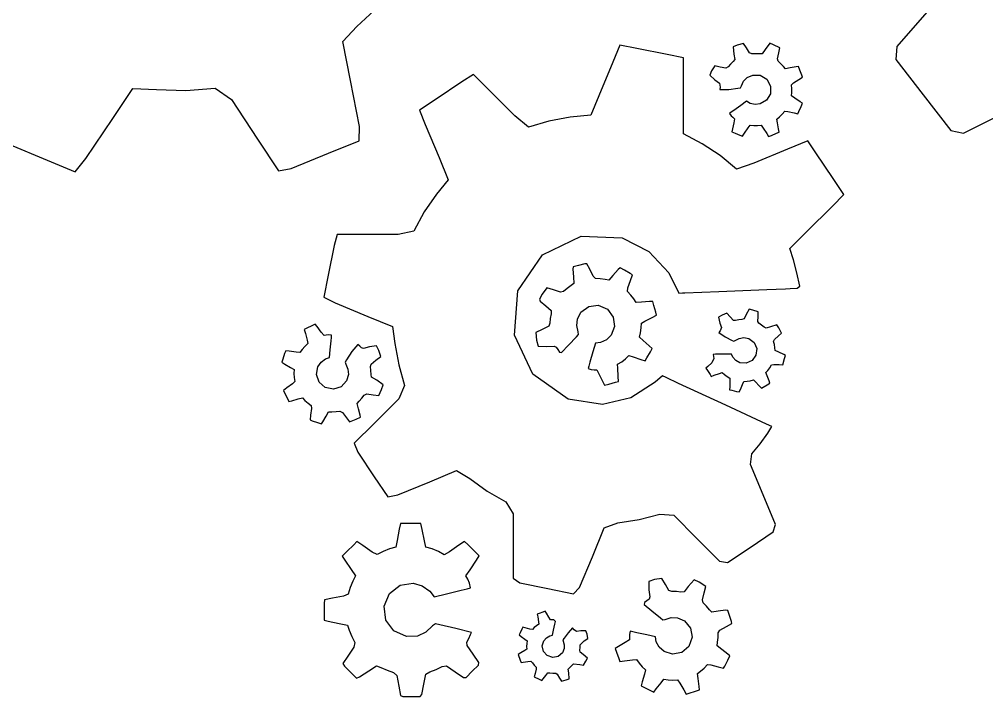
# Model space of a CAD drawing. Header units: metres. Extents: x -544 to 104, y 0 to 186.
# Drawn here: x -367.56 to -354.47, y 74.49 to 83.66 of the extents above; entities that cross this region are included whole.
import ezdxf

# ---------------------------------------------------------------- set-up
doc = ezdxf.new("R2010")
doc.units = ezdxf.units.M

msp = doc.modelspace()

# ---------------------------------------------------------------- linework, layer by layer
at = {"layer": 'COMPONENT1'}
for p, q in [((-362.993, 83.561), (-362.703, 83.83)), ((-355.218, 83.825), (-355.685, 83.288)), ((-363.186, 83.354), (-362.993, 83.561)), ((-363.082, 82.827), (-363.186, 83.354)), ((-359.435, 83.308), (-359.531, 83.075)), ((-359.205, 83.262), (-359.435, 83.308)), ((-358.794, 83.18), (-359.205, 83.262)), ((-357.846, 83.305), (-357.903, 83.282)), ((-357.903, 83.282), (-357.893, 83.184)), ((-357.763, 83.329), (-357.846, 83.305)), ((-357.723, 83.269), (-357.763, 83.329)), ((-357.679, 83.202), (-357.723, 83.269)), ((-357.407, 83.332), (-357.471, 83.247)), ((-357.354, 83.309), (-357.407, 83.332)), ((-357.27, 83.269), (-357.354, 83.309)), ((-357.284, 83.204), (-357.27, 83.269)), ((-355.685, 83.288), (-355.702, 83.112)), ((-358.573, 83.136), (-358.794, 83.18)), ((-358.574, 82.873), (-358.573, 83.136)), ((-357.893, 83.184), (-357.879, 83.111)), ((-357.649, 83.187), (-357.679, 83.202)), ((-357.597, 83.191), (-357.649, 83.187)), ((-357.546, 83.188), (-357.597, 83.191)), ((-357.51, 83.189), (-357.546, 83.188)), ((-357.471, 83.247), (-357.51, 83.189)), ((-357.301, 83.122), (-357.284, 83.204)), ((-359.531, 83.075), (-359.719, 82.621)), ((-358.152, 83.026), (-358.194, 82.959)), ((-358.077, 83.01), (-358.152, 83.026)), ((-358.001, 82.995), (-358.077, 83.01)), ((-357.972, 83.011), (-358.001, 82.995)), ((-357.938, 83.048), (-357.972, 83.011)), ((-357.9, 83.083), (-357.938, 83.048)), ((-357.879, 83.111), (-357.9, 83.083)), ((-357.295, 83.088), (-357.301, 83.122)), ((-357.256, 83.055), (-357.295, 83.088)), ((-357.221, 83.017), (-357.256, 83.055)), ((-357.194, 82.986), (-357.221, 83.017)), ((-357.131, 82.998), (-357.194, 82.986)), ((-357.049, 83.014), (-357.131, 82.998)), ((-357.019, 83.018), (-357.049, 83.014)), ((-356.999, 82.968), (-357.019, 83.018)), ((-355.702, 83.112), (-355.332, 82.636)), ((-361.416, 82.91), (-361.574, 82.809)), ((-361.201, 82.694), (-361.416, 82.91)), ((-358.574, 82.38), (-358.574, 82.873)), ((-358.194, 82.959), (-358.22, 82.898)), ((-358.22, 82.898), (-358.152, 82.837)), ((-357.762, 82.817), (-357.714, 82.867)), ((-357.714, 82.867), (-357.638, 82.901)), ((-357.638, 82.901), (-357.535, 82.898)), ((-357.535, 82.898), (-357.448, 82.845)), ((-357.014, 82.842), (-356.964, 82.875)), ((-356.972, 82.901), (-356.999, 82.968)), ((-356.964, 82.875), (-356.972, 82.901)), ((-362.96, 82.203), (-363.082, 82.827)), ((-361.574, 82.809), (-361.921, 82.577)), ((-358.152, 82.837), (-358.087, 82.793)), ((-358.087, 82.793), (-358.079, 82.739)), ((-358.079, 82.739), (-358.081, 82.708)), ((-357.805, 82.73), (-357.79, 82.754)), ((-357.79, 82.754), (-357.762, 82.817)), ((-357.448, 82.845), (-357.397, 82.751)), ((-357.397, 82.751), (-357.399, 82.648)), ((-357.111, 82.769), (-357.085, 82.796)), ((-357.107, 82.717), (-357.111, 82.769)), ((-357.085, 82.796), (-357.014, 82.842)), ((-366.299, 82.313), (-366.025, 82.721)), ((-366.025, 82.721), (-365.708, 82.706)), ((-365.708, 82.706), (-365.308, 82.694)), ((-365.308, 82.694), (-364.913, 82.725)), ((-364.913, 82.725), (-364.693, 82.572)), ((-360.855, 82.348), (-361.201, 82.694)), ((-359.719, 82.621), (-359.828, 82.358)), ((-358.081, 82.708), (-357.96, 82.707)), ((-357.96, 82.707), (-357.838, 82.725)), ((-357.838, 82.725), (-357.805, 82.73)), ((-357.399, 82.648), (-357.451, 82.56)), ((-357.113, 82.621), (-357.109, 82.665)), ((-357.066, 82.589), (-357.113, 82.621)), ((-357.109, 82.665), (-357.107, 82.717)), ((-355.332, 82.636), (-354.957, 82.153)), ((-364.693, 82.572), (-364.339, 82.035)), ((-361.921, 82.577), (-362.146, 82.427)), ((-357.798, 82.49), (-357.891, 82.424)), ((-357.72, 82.546), (-357.798, 82.49)), ((-357.674, 82.518), (-357.72, 82.546)), ((-357.606, 82.502), (-357.674, 82.518)), ((-357.535, 82.51), (-357.606, 82.502)), ((-357.451, 82.56), (-357.535, 82.51)), ((-356.995, 82.541), (-357.066, 82.589)), ((-357.012, 82.408), (-356.983, 82.476)), ((-356.965, 82.52), (-356.995, 82.541)), ((-356.983, 82.476), (-356.965, 82.52)), ((-362.146, 82.427), (-362.07, 82.233)), ((-360.673, 82.194), (-360.855, 82.348)), ((-359.828, 82.358), (-360.108, 82.333)), ((-358.575, 82.105), (-358.574, 82.38)), ((-357.927, 82.398), (-357.95, 82.381)), ((-357.95, 82.381), (-357.929, 82.351)), ((-357.929, 82.351), (-357.905, 82.33)), ((-357.891, 82.424), (-357.927, 82.398)), ((-357.274, 82.337), (-357.237, 82.373)), ((-357.237, 82.373), (-357.204, 82.412)), ((-357.204, 82.412), (-357.162, 82.407)), ((-357.162, 82.407), (-357.078, 82.389)), ((-357.078, 82.389), (-357.026, 82.378)), ((-357.026, 82.378), (-357.012, 82.408)), ((-354.787, 82.113), (-354.158, 82.428)), ((-366.662, 81.773), (-366.299, 82.313)), ((-362.07, 82.233), (-361.883, 81.784)), ((-360.395, 82.278), (-360.673, 82.194)), ((-360.108, 82.333), (-360.395, 82.278)), ((-357.895, 82.257), (-357.912, 82.172)), ((-357.905, 82.33), (-357.883, 82.311)), ((-357.883, 82.311), (-357.895, 82.257)), ((-357.699, 82.189), (-357.673, 82.224)), ((-357.673, 82.224), (-357.623, 82.218)), ((-357.623, 82.218), (-357.572, 82.217)), ((-357.572, 82.217), (-357.521, 82.222)), ((-357.521, 82.222), (-357.495, 82.182)), ((-357.313, 82.306), (-357.274, 82.337)), ((-357.303, 82.257), (-357.313, 82.306)), ((-357.287, 82.172), (-357.303, 82.257)), ((-362.962, 82.013), (-362.96, 82.203)), ((-358.321, 81.972), (-358.575, 82.105)), ((-357.912, 82.172), (-357.92, 82.134)), ((-357.92, 82.134), (-357.877, 82.116)), ((-357.877, 82.116), (-357.81, 82.087)), ((-357.81, 82.087), (-357.778, 82.074)), ((-357.778, 82.074), (-357.748, 82.117)), ((-357.748, 82.117), (-357.699, 82.189)), ((-357.495, 82.182), (-357.447, 82.109)), ((-357.447, 82.109), (-357.422, 82.07)), ((-357.422, 82.07), (-357.385, 82.085)), ((-357.385, 82.085), (-357.317, 82.113)), ((-357.317, 82.113), (-357.279, 82.128)), ((-357.279, 82.128), (-357.287, 82.172)), ((-354.957, 82.153), (-354.787, 82.113)), ((-367.703, 81.966), (-367.186, 81.749)), ((-364.339, 82.035), (-364.055, 81.606)), ((-363.378, 81.843), (-362.962, 82.013)), ((-358.08, 81.811), (-358.321, 81.972)), ((-356.893, 82.013), (-357.168, 81.899)), ((-356.782, 81.85), (-356.893, 82.013)), ((-363.883, 81.636), (-363.378, 81.843)), ((-357.168, 81.899), (-357.624, 81.709)), ((-356.55, 81.502), (-356.782, 81.85)), ((-367.186, 81.749), (-366.807, 81.591)), ((-366.807, 81.591), (-366.662, 81.773)), ((-361.883, 81.784), (-361.759, 81.484)), ((-357.858, 81.627), (-358.08, 81.811)), ((-357.624, 81.709), (-357.858, 81.627)), ((-364.055, 81.606), (-363.883, 81.636)), ((-361.759, 81.484), (-361.917, 81.289)), ((-356.405, 81.285), (-356.55, 81.502)), ((-361.917, 81.289), (-362.084, 81.049)), ((-356.56, 81.127), (-356.405, 81.285)), ((-362.084, 81.049), (-362.226, 80.789)), ((-356.909, 80.779), (-356.56, 81.127)), ((-362.226, 80.789), (-362.435, 80.742)), ((-357.134, 80.554), (-356.909, 80.779)), ((-363.26, 80.743), (-363.302, 80.594)), ((-362.917, 80.743), (-363.26, 80.743)), ((-362.435, 80.742), (-362.917, 80.743)), ((-360.482, 80.466), (-359.961, 80.721)), ((-359.961, 80.721), (-359.405, 80.696)), ((-359.405, 80.696), (-359.042, 80.514)), ((-363.302, 80.594), (-363.382, 80.191)), ((-359.042, 80.514), (-358.771, 80.226)), ((-357.087, 80.4), (-357.134, 80.554)), ((-360.815, 79.982), (-360.482, 80.466)), ((-357.039, 80.223), (-357.087, 80.4)), ((-360.068, 80.304), (-360.072, 80.274)), ((-360.072, 80.274), (-360.065, 80.17)), ((-359.997, 80.324), (-360.068, 80.304)), ((-359.91, 80.347), (-359.997, 80.324)), ((-359.882, 80.348), (-359.91, 80.347)), ((-359.844, 80.273), (-359.882, 80.348)), ((-359.798, 80.178), (-359.844, 80.273)), ((-359.46, 80.268), (-359.53, 80.187)), ((-359.433, 80.294), (-359.46, 80.268)), ((-359.374, 80.261), (-359.433, 80.294)), ((-359.295, 80.215), (-359.374, 80.261)), ((-363.382, 80.191), (-363.441, 79.895)), ((-360.065, 80.17), (-360.059, 80.082)), ((-359.765, 80.148), (-359.798, 80.178)), ((-359.7, 80.145), (-359.765, 80.148)), ((-359.635, 80.135), (-359.7, 80.145)), ((-359.584, 80.126), (-359.635, 80.135)), ((-359.53, 80.187), (-359.584, 80.126)), ((-359.326, 80.02), (-359.291, 80.122)), ((-359.266, 80.195), (-359.295, 80.215)), ((-359.291, 80.122), (-359.266, 80.195)), ((-358.771, 80.226), (-358.637, 79.949)), ((-357.002, 80.043), (-357.039, 80.223)), ((-360.422, 80.023), (-360.486, 79.934)), ((-360.335, 79.994), (-360.422, 80.023)), ((-360.238, 79.961), (-360.335, 79.994)), ((-360.147, 80.014), (-360.197, 79.971)), ((-360.095, 80.052), (-360.147, 80.014)), ((-360.059, 80.082), (-360.095, 80.052)), ((-359.331, 79.973), (-359.326, 80.02)), ((-358.096, 79.971), (-357.447, 79.998)), ((-357.447, 79.998), (-357.193, 80.008)), ((-357.193, 80.008), (-357.129, 80.011)), ((-357.129, 80.011), (-357.036, 80.015)), ((-357.036, 80.015), (-357.002, 80.043)), ((-363.441, 79.895), (-363.289, 79.817)), ((-360.863, 79.379), (-360.815, 79.982)), ((-360.486, 79.934), (-360.525, 79.866)), ((-360.525, 79.866), (-360.514, 79.842)), ((-360.197, 79.971), (-360.238, 79.961)), ((-359.286, 79.924), (-359.331, 79.973)), ((-359.247, 79.871), (-359.286, 79.924)), ((-359.217, 79.824), (-359.247, 79.871)), ((-358.637, 79.949), (-358.587, 79.952)), ((-358.587, 79.952), (-358.558, 79.953)), ((-358.558, 79.953), (-358.096, 79.971)), ((-363.289, 79.817), (-362.848, 79.635)), ((-360.514, 79.842), (-360.438, 79.776)), ((-360.438, 79.776), (-360.367, 79.713)), ((-359.962, 79.693), (-359.856, 79.77)), ((-359.856, 79.77), (-359.727, 79.785)), ((-359.727, 79.785), (-359.603, 79.732)), ((-359.603, 79.732), (-359.524, 79.626)), ((-359.144, 79.829), (-359.217, 79.824)), ((-359.036, 79.836), (-359.144, 79.829)), ((-358.989, 79.838), (-359.036, 79.836)), ((-358.974, 79.78), (-358.989, 79.838)), ((-358.949, 79.69), (-358.974, 79.78)), ((-357.686, 79.734), (-357.728, 79.66)), ((-357.634, 79.721), (-357.686, 79.734)), ((-362.848, 79.635), (-362.514, 79.497)), ((-360.377, 79.605), (-360.381, 79.541)), ((-360.365, 79.669), (-360.377, 79.605)), ((-360.367, 79.713), (-360.365, 79.669)), ((-360.019, 79.511), (-360.011, 79.599)), ((-360.011, 79.599), (-359.962, 79.693)), ((-359.524, 79.626), (-359.507, 79.498)), ((-359.098, 79.571), (-359, 79.619)), ((-359, 79.619), (-358.939, 79.649)), ((-358.939, 79.649), (-358.949, 79.69)), ((-358.052, 79.652), (-358.1, 79.622)), ((-358.1, 79.622), (-358.083, 79.545)), ((-357.988, 79.678), (-358.052, 79.652)), ((-357.943, 79.629), (-357.988, 79.678)), ((-357.898, 79.58), (-357.943, 79.629)), ((-357.754, 79.601), (-357.783, 79.592)), ((-357.728, 79.66), (-357.754, 79.601)), ((-357.564, 79.697), (-357.634, 79.721)), ((-357.568, 79.566), (-357.566, 79.635)), ((-357.566, 79.635), (-357.564, 79.697)), ((-363.673, 79.473), (-363.706, 79.456)), ((-363.602, 79.507), (-363.673, 79.473)), ((-363.558, 79.529), (-363.602, 79.507)), ((-363.532, 79.496), (-363.558, 79.529)), ((-363.476, 79.422), (-363.532, 79.496)), ((-362.514, 79.497), (-362.479, 79.267)), ((-360.398, 79.503), (-360.486, 79.459)), ((-360.381, 79.541), (-360.398, 79.503)), ((-359.998, 79.427), (-360.019, 79.511)), ((-359.507, 79.498), (-359.552, 79.382)), ((-359.155, 79.414), (-359.146, 79.478)), ((-359.146, 79.478), (-359.144, 79.543)), ((-359.144, 79.543), (-359.098, 79.571)), ((-358.083, 79.545), (-358.059, 79.482)), ((-358.059, 79.482), (-358.08, 79.44)), ((-357.869, 79.577), (-357.898, 79.58)), ((-357.827, 79.587), (-357.869, 79.577)), ((-357.783, 79.592), (-357.827, 79.587)), ((-357.554, 79.541), (-357.568, 79.566)), ((-357.517, 79.517), (-357.554, 79.541)), ((-357.482, 79.49), (-357.517, 79.517)), ((-357.455, 79.473), (-357.482, 79.49)), ((-357.399, 79.494), (-357.455, 79.473)), ((-357.312, 79.522), (-357.399, 79.494)), ((-357.286, 79.479), (-357.312, 79.522)), ((-357.248, 79.409), (-357.286, 79.479)), ((-363.706, 79.456), (-363.692, 79.402)), ((-363.692, 79.402), (-363.668, 79.312)), ((-363.439, 79.374), (-363.476, 79.422)), ((-363.409, 79.379), (-363.439, 79.374)), ((-363.375, 79.384), (-363.409, 79.379)), ((-363.336, 79.379), (-363.375, 79.384)), ((-363.343, 79.302), (-363.339, 79.35)), ((-363.339, 79.35), (-363.336, 79.379)), ((-360.615, 78.854), (-360.863, 79.379)), ((-360.486, 79.459), (-360.574, 79.416)), ((-360.574, 79.416), (-360.563, 79.314)), ((-360.132, 79.246), (-360.024, 79.36)), ((-360.024, 79.36), (-359.995, 79.391)), ((-359.995, 79.391), (-359.998, 79.427)), ((-359.552, 79.382), (-359.617, 79.318)), ((-359.17, 79.352), (-359.155, 79.414)), ((-359.122, 79.31), (-359.17, 79.352)), ((-358.08, 79.44), (-358.097, 79.418)), ((-358.097, 79.418), (-358.012, 79.358)), ((-358.012, 79.358), (-357.917, 79.31)), ((-357.892, 79.297), (-357.819, 79.336)), ((-357.819, 79.336), (-357.76, 79.348)), ((-357.76, 79.348), (-357.69, 79.334)), ((-357.69, 79.334), (-357.619, 79.28)), ((-357.342, 79.322), (-357.29, 79.37)), ((-357.29, 79.37), (-357.248, 79.409)), ((-363.698, 79.229), (-363.734, 79.188)), ((-363.658, 79.266), (-363.698, 79.229)), ((-363.668, 79.312), (-363.658, 79.266)), ((-363.354, 79.18), (-363.343, 79.302)), ((-362.98, 79.256), (-363.064, 79.159)), ((-362.955, 79.233), (-362.98, 79.256)), ((-362.932, 79.209), (-362.955, 79.233)), ((-362.906, 79.202), (-362.932, 79.209)), ((-362.824, 79.223), (-362.906, 79.202)), ((-362.727, 79.236), (-362.824, 79.223)), ((-362.696, 79.172), (-362.727, 79.236)), ((-362.479, 79.267), (-362.429, 78.978)), ((-360.563, 79.314), (-360.542, 79.233)), ((-360.542, 79.233), (-360.426, 79.226)), ((-360.426, 79.226), (-360.326, 79.233)), ((-360.326, 79.233), (-360.297, 79.219)), ((-360.297, 79.219), (-360.276, 79.185)), ((-360.226, 79.148), (-360.132, 79.246)), ((-359.765, 79.272), (-359.8, 79.156)), ((-359.697, 79.281), (-359.765, 79.272)), ((-359.617, 79.318), (-359.697, 79.281)), ((-359.039, 79.238), (-359.122, 79.31)), ((-358.997, 79.201), (-359.039, 79.238)), ((-359.023, 79.156), (-358.997, 79.201)), ((-357.917, 79.31), (-357.892, 79.297)), ((-357.619, 79.28), (-357.584, 79.199)), ((-357.355, 79.295), (-357.342, 79.322)), ((-357.344, 79.252), (-357.355, 79.295)), ((-357.338, 79.208), (-357.344, 79.252)), ((-357.334, 79.173), (-357.338, 79.208)), ((-363.972, 79.13), (-363.998, 79.055)), ((-363.958, 79.17), (-363.972, 79.13)), ((-363.909, 79.163), (-363.958, 79.17)), ((-363.817, 79.151), (-363.909, 79.163)), ((-363.766, 79.144), (-363.817, 79.151)), ((-363.734, 79.188), (-363.766, 79.144)), ((-363.419, 79.06), (-363.364, 79.078)), ((-363.364, 79.078), (-363.354, 79.18)), ((-363.064, 79.159), (-363.135, 79.047)), ((-362.737, 79.04), (-362.672, 79.09)), ((-362.672, 79.09), (-362.696, 79.172)), ((-360.276, 79.185), (-360.253, 79.152)), ((-360.253, 79.152), (-360.226, 79.148)), ((-359.8, 79.156), (-359.84, 79.017)), ((-359.36, 79.061), (-359.313, 79.105)), ((-359.313, 79.105), (-359.255, 79.085)), ((-359.255, 79.085), (-359.15, 79.05)), ((-359.095, 79.031), (-359.07, 79.074)), ((-359.07, 79.074), (-359.023, 79.156)), ((-358.143, 79.124), (-358.172, 79.119)), ((-358.172, 79.119), (-358.168, 79.092)), ((-358.168, 79.092), (-358.162, 79.065)), ((-358.105, 79.124), (-358.143, 79.124)), ((-358.006, 79.125), (-358.105, 79.124)), ((-357.924, 79.125), (-358.006, 79.125)), ((-357.905, 79.082), (-357.924, 79.125)), ((-357.866, 79.037), (-357.905, 79.082)), ((-357.594, 79.108), (-357.647, 79.037)), ((-357.584, 79.199), (-357.594, 79.108)), ((-357.284, 79.15), (-357.334, 79.173)), ((-357.218, 79.12), (-357.284, 79.15)), ((-357.196, 79.107), (-357.218, 79.12)), ((-357.206, 79.063), (-357.196, 79.107)), ((-363.998, 79.055), (-364.012, 79.013)), ((-364.012, 79.013), (-363.971, 78.989)), ((-363.971, 78.989), (-363.891, 78.943)), ((-363.891, 78.943), (-363.844, 78.916)), ((-363.541, 78.85), (-363.523, 78.953)), ((-363.523, 78.953), (-363.48, 79.017)), ((-363.48, 79.017), (-363.419, 79.06)), ((-363.135, 79.047), (-363.154, 79.017)), ((-363.154, 79.017), (-363.146, 78.988)), ((-363.146, 78.988), (-363.115, 78.921)), ((-362.81, 78.955), (-362.803, 78.99)), ((-362.804, 78.901), (-362.81, 78.955)), ((-362.803, 78.99), (-362.737, 79.04)), ((-362.429, 78.978), (-362.349, 78.698)), ((-359.856, 78.962), (-359.866, 78.928)), ((-359.84, 79.017), (-359.856, 78.962)), ((-359.466, 78.987), (-359.411, 79.021)), ((-359.465, 78.932), (-359.466, 78.987)), ((-359.411, 79.021), (-359.36, 79.061)), ((-359.15, 79.05), (-359.095, 79.031)), ((-358.245, 78.958), (-358.27, 78.934)), ((-358.191, 79.008), (-358.245, 78.958)), ((-358.162, 79.065), (-358.191, 79.008)), ((-357.812, 79.008), (-357.866, 79.037)), ((-357.728, 79.001), (-357.812, 79.008)), ((-357.647, 79.037), (-357.728, 79.001)), ((-357.434, 78.904), (-357.408, 78.94)), ((-357.408, 78.94), (-357.385, 78.978)), ((-357.385, 78.978), (-357.353, 78.984)), ((-357.353, 78.984), (-357.28, 78.982)), ((-357.28, 78.982), (-357.228, 78.98)), ((-357.228, 78.98), (-357.206, 79.063)), ((-363.844, 78.916), (-363.846, 78.863)), ((-363.846, 78.863), (-363.844, 78.808)), ((-363.844, 78.808), (-363.835, 78.754)), ((-363.507, 78.746), (-363.541, 78.85)), ((-363.108, 78.847), (-363.133, 78.762)), ((-363.115, 78.921), (-363.108, 78.847)), ((-362.803, 78.846), (-362.804, 78.901)), ((-362.795, 78.81), (-362.803, 78.846)), ((-362.726, 78.77), (-362.795, 78.81)), ((-360.136, 78.515), (-360.615, 78.854)), ((-359.866, 78.928), (-359.822, 78.914)), ((-359.822, 78.914), (-359.781, 78.912)), ((-359.781, 78.912), (-359.745, 78.911)), ((-359.745, 78.911), (-359.714, 78.847)), ((-359.714, 78.847), (-359.665, 78.748)), ((-359.458, 78.822), (-359.465, 78.932)), ((-359.453, 78.755), (-359.458, 78.822)), ((-358.86, 78.83), (-358.957, 78.742)), ((-358.811, 78.807), (-358.86, 78.83)), ((-358.27, 78.934), (-358.249, 78.901)), ((-358.249, 78.901), (-358.215, 78.847)), ((-358.215, 78.847), (-358.2, 78.821)), ((-358.2, 78.821), (-358.157, 78.837)), ((-358.157, 78.837), (-358.087, 78.863)), ((-358.087, 78.863), (-358.051, 78.875)), ((-358.051, 78.875), (-358.019, 78.846)), ((-358.019, 78.846), (-357.983, 78.82)), ((-357.983, 78.82), (-357.945, 78.798)), ((-357.459, 78.875), (-357.434, 78.904)), ((-357.442, 78.829), (-357.459, 78.875)), ((-357.416, 78.76), (-357.442, 78.829)), ((-363.868, 78.723), (-363.942, 78.668)), ((-363.835, 78.754), (-363.868, 78.723)), ((-363.425, 78.672), (-363.507, 78.746)), ((-363.209, 78.681), (-363.313, 78.648)), ((-363.133, 78.762), (-363.209, 78.681)), ((-362.639, 78.71), (-362.726, 78.77)), ((-362.66, 78.646), (-362.639, 78.71)), ((-362.349, 78.698), (-362.427, 78.518)), ((-359.665, 78.748), (-359.642, 78.704)), ((-359.642, 78.704), (-359.586, 78.719)), ((-359.586, 78.719), (-359.495, 78.743)), ((-359.495, 78.743), (-359.453, 78.755)), ((-358.957, 78.742), (-359.285, 78.532)), ((-358.64, 78.728), (-358.811, 78.807)), ((-358.002, 78.433), (-358.64, 78.728)), ((-357.949, 78.682), (-357.951, 78.642)), ((-357.947, 78.757), (-357.949, 78.682)), ((-357.945, 78.798), (-357.947, 78.757)), ((-357.805, 78.646), (-357.774, 78.714)), ((-357.774, 78.714), (-357.757, 78.753)), ((-357.757, 78.753), (-357.714, 78.756)), ((-357.714, 78.756), (-357.67, 78.762)), ((-357.67, 78.762), (-357.628, 78.774)), ((-357.628, 78.774), (-357.601, 78.749)), ((-357.601, 78.749), (-357.55, 78.695)), ((-357.55, 78.695), (-357.519, 78.661)), ((-357.494, 78.676), (-357.44, 78.709)), ((-357.44, 78.709), (-357.406, 78.73)), ((-357.406, 78.73), (-357.416, 78.76)), ((-363.942, 78.668), (-363.987, 78.633)), ((-363.987, 78.633), (-363.972, 78.601)), ((-363.972, 78.601), (-363.938, 78.53)), ((-363.313, 78.648), (-363.425, 78.672)), ((-362.927, 78.526), (-362.894, 78.569)), ((-362.894, 78.569), (-362.861, 78.584)), ((-362.861, 78.584), (-362.775, 78.572)), ((-362.775, 78.572), (-362.699, 78.562)), ((-362.699, 78.562), (-362.66, 78.646)), ((-357.951, 78.642), (-357.918, 78.634)), ((-357.918, 78.634), (-357.856, 78.62)), ((-357.856, 78.62), (-357.821, 78.612)), ((-357.821, 78.612), (-357.805, 78.646)), ((-357.519, 78.661), (-357.494, 78.676)), ((-363.938, 78.53), (-363.915, 78.484)), ((-363.915, 78.484), (-363.877, 78.493)), ((-363.877, 78.493), (-363.788, 78.517)), ((-363.788, 78.517), (-363.729, 78.533)), ((-363.729, 78.533), (-363.697, 78.498)), ((-363.697, 78.498), (-363.656, 78.461)), ((-363.656, 78.461), (-363.611, 78.428)), ((-363.611, 78.428), (-363.608, 78.388)), ((-362.99, 78.455), (-362.965, 78.486)), ((-362.971, 78.384), (-362.99, 78.455)), ((-362.965, 78.486), (-362.927, 78.526)), ((-362.427, 78.518), (-362.762, 78.184)), ((-359.67, 78.443), (-360.136, 78.515)), ((-359.285, 78.532), (-359.67, 78.443)), ((-357.449, 78.176), (-358.002, 78.433)), ((-363.62, 78.298), (-363.628, 78.234)), ((-363.608, 78.388), (-363.62, 78.298)), ((-363.411, 78.283), (-363.377, 78.342)), ((-363.377, 78.342), (-363.333, 78.343)), ((-363.333, 78.343), (-363.277, 78.345)), ((-363.277, 78.345), (-363.223, 78.352)), ((-363.223, 78.352), (-363.191, 78.333)), ((-363.191, 78.333), (-363.137, 78.262)), ((-362.948, 78.299), (-362.971, 78.384)), ((-362.946, 78.272), (-362.948, 78.299)), ((-363.628, 78.234), (-363.601, 78.222)), ((-363.601, 78.222), (-363.528, 78.197)), ((-363.528, 78.197), (-363.474, 78.178)), ((-363.474, 78.178), (-363.456, 78.205)), ((-363.456, 78.205), (-363.411, 78.283)), ((-363.137, 78.262), (-363.094, 78.206)), ((-363.094, 78.206), (-363.002, 78.245)), ((-362.762, 78.184), (-363.029, 77.917)), ((-363.002, 78.245), (-362.946, 78.272)), ((-357.377, 78.143), (-357.449, 78.176)), ((-357.536, 77.911), (-357.432, 78.056)), ((-357.432, 78.056), (-357.377, 78.143)), ((-363.029, 77.917), (-362.983, 77.798)), ((-357.648, 77.774), (-357.536, 77.911)), ((-362.983, 77.798), (-362.76, 77.464)), ((-357.667, 77.631), (-357.648, 77.774)), ((-357.495, 77.217), (-357.667, 77.631)), ((-362.009, 77.396), (-361.645, 77.547)), ((-361.645, 77.547), (-361.468, 77.439)), ((-362.76, 77.464), (-362.577, 77.19)), ((-362.44, 77.217), (-362.009, 77.396)), ((-361.468, 77.439), (-361.232, 77.269)), ((-361.232, 77.269), (-360.978, 77.123)), ((-362.577, 77.19), (-362.44, 77.217)), ((-360.978, 77.123), (-360.878, 76.961)), ((-357.329, 76.819), (-357.495, 77.217)), ((-360.878, 76.961), (-360.878, 76.502)), ((-359.461, 76.839), (-359.173, 76.883)), ((-359.173, 76.883), (-358.894, 76.957)), ((-358.894, 76.957), (-358.707, 76.943)), ((-358.707, 76.943), (-358.395, 76.63)), ((-362.421, 76.754), (-362.451, 76.601)), ((-362.405, 76.832), (-362.421, 76.754)), ((-362.331, 76.832), (-362.405, 76.832)), ((-362.198, 76.832), (-362.331, 76.832)), ((-362.127, 76.832), (-362.198, 76.832)), ((-362.111, 76.75), (-362.127, 76.832)), ((-362.08, 76.597), (-362.111, 76.75)), ((-359.807, 76.38), (-359.646, 76.771)), ((-359.646, 76.771), (-359.461, 76.839)), ((-357.673, 76.508), (-357.361, 76.716)), ((-357.361, 76.716), (-357.329, 76.819)), ((-362.996, 76.585), (-363.038, 76.543)), ((-362.915, 76.531), (-362.996, 76.585)), ((-362.451, 76.601), (-362.468, 76.512)), ((-362.063, 76.512), (-362.08, 76.597)), ((-361.536, 76.589), (-361.614, 76.536)), ((-361.491, 76.545), (-361.536, 76.589)), ((-358.395, 76.63), (-358.087, 76.321)), ((-363.038, 76.543), (-363.131, 76.45)), ((-362.786, 76.445), (-362.915, 76.531)), ((-362.639, 76.452), (-362.72, 76.409)), ((-362.553, 76.487), (-362.639, 76.452)), ((-362.468, 76.512), (-362.553, 76.487)), ((-361.976, 76.487), (-362.063, 76.512)), ((-361.891, 76.452), (-361.976, 76.487)), ((-361.811, 76.408), (-361.891, 76.452)), ((-361.614, 76.536), (-361.743, 76.449)), ((-361.397, 76.452), (-361.491, 76.545)), ((-361.339, 76.393), (-361.397, 76.452)), ((-360.878, 76.502), (-360.879, 76.093)), ((-357.98, 76.303), (-357.673, 76.508)), ((-363.131, 76.45), (-363.192, 76.389)), ((-363.192, 76.389), (-363.156, 76.334)), ((-363.156, 76.334), (-363.07, 76.206)), ((-362.72, 76.409), (-362.786, 76.445)), ((-361.743, 76.449), (-361.811, 76.408)), ((-361.463, 76.205), (-361.377, 76.334)), ((-361.377, 76.334), (-361.339, 76.393)), ((-359.98, 75.963), (-359.807, 76.38)), ((-358.087, 76.321), (-357.98, 76.303)), ((-363.07, 76.206), (-363.013, 76.121)), ((-361.519, 76.121), (-361.463, 76.205)), ((-363.013, 76.121), (-363.049, 76.05)), ((-361.495, 76.076), (-361.519, 76.121)), ((-361.469, 76.024), (-361.495, 76.076)), ((-360.879, 76.093), (-360.791, 76.026)), ((-358.965, 76.071), (-359.042, 76.045)), ((-358.867, 76.088), (-358.965, 76.071)), ((-358.82, 76.006), (-358.867, 76.088)), ((-358.429, 76.069), (-358.51, 75.979)), ((-358.36, 76.035), (-358.429, 76.069)), ((-363.086, 75.965), (-363.114, 75.875)), ((-363.049, 76.05), (-363.086, 75.965)), ((-362.553, 75.884), (-362.407, 75.996)), ((-362.407, 75.996), (-362.233, 76.023)), ((-362.233, 76.023), (-362.109, 75.989)), ((-362.109, 75.989), (-362.007, 75.916)), ((-361.781, 75.88), (-361.582, 75.929)), ((-361.582, 75.929), (-361.503, 75.948)), ((-361.503, 75.948), (-361.455, 75.959)), ((-361.455, 75.959), (-361.469, 76.024)), ((-360.791, 76.026), (-360.411, 75.951)), ((-360.411, 75.951), (-360.063, 75.881)), ((-360.063, 75.881), (-359.98, 75.963)), ((-359.042, 76.045), (-359.042, 75.933)), ((-359.042, 75.933), (-359.029, 75.836)), ((-358.772, 75.923), (-358.82, 76.006)), ((-358.51, 75.979), (-358.566, 75.906)), ((-358.27, 75.979), (-358.36, 76.035)), ((-358.293, 75.894), (-358.27, 75.979)), ((-363.432, 75.797), (-363.436, 75.748)), ((-363.326, 75.818), (-363.432, 75.797)), ((-363.176, 75.848), (-363.326, 75.818)), ((-363.114, 75.875), (-363.176, 75.848)), ((-362.626, 75.713), (-362.553, 75.884)), ((-362.007, 75.916), (-361.948, 75.839)), ((-361.948, 75.839), (-361.781, 75.88)), ((-359.041, 75.807), (-359.072, 75.785)), ((-359.029, 75.836), (-359.041, 75.807)), ((-358.734, 75.909), (-358.772, 75.923)), ((-358.671, 75.909), (-358.734, 75.909)), ((-358.609, 75.902), (-358.671, 75.909)), ((-358.566, 75.906), (-358.609, 75.902)), ((-358.319, 75.797), (-358.293, 75.894)), ((-358.307, 75.758), (-358.319, 75.797)), ((-363.436, 75.748), (-363.436, 75.617)), ((-362.603, 75.523), (-362.626, 75.713)), ((-359.102, 75.761), (-359.105, 75.734)), ((-359.105, 75.734), (-359.003, 75.65)), ((-359.072, 75.785), (-359.102, 75.761)), ((-358.262, 75.713), (-358.307, 75.758)), ((-358.222, 75.664), (-358.262, 75.713)), ((-363.436, 75.617), (-363.435, 75.522)), ((-360.529, 75.613), (-360.553, 75.604)), ((-360.553, 75.604), (-360.547, 75.566)), ((-360.547, 75.566), (-360.538, 75.502)), ((-360.477, 75.632), (-360.529, 75.613)), ((-360.445, 75.643), (-360.477, 75.632)), ((-360.43, 75.618), (-360.445, 75.643)), ((-360.397, 75.563), (-360.43, 75.618)), ((-360.375, 75.527), (-360.397, 75.563)), ((-359.003, 75.65), (-358.886, 75.552)), ((-358.886, 75.552), (-358.855, 75.526)), ((-358.821, 75.532), (-358.74, 75.557)), ((-358.74, 75.557), (-358.654, 75.554)), ((-358.654, 75.554), (-358.561, 75.513)), ((-358.191, 75.632), (-358.222, 75.664)), ((-358.106, 75.643), (-358.191, 75.632)), ((-358.005, 75.656), (-358.106, 75.643)), ((-357.975, 75.654), (-358.005, 75.656)), ((-357.952, 75.587), (-357.975, 75.654)), ((-357.924, 75.504), (-357.952, 75.587)), ((-363.435, 75.522), (-363.383, 75.507)), ((-363.383, 75.507), (-363.235, 75.478)), ((-363.235, 75.478), (-363.123, 75.456)), ((-363.123, 75.456), (-363.097, 75.387)), ((-362.493, 75.376), (-362.603, 75.523)), ((-361.972, 75.444), (-362.06, 75.359)), ((-361.93, 75.474), (-361.972, 75.444)), ((-361.872, 75.46), (-361.93, 75.474)), ((-361.656, 75.408), (-361.872, 75.46)), ((-361.444, 75.357), (-361.656, 75.408)), ((-360.749, 75.426), (-360.761, 75.4)), ((-360.715, 75.418), (-360.749, 75.426)), ((-360.653, 75.402), (-360.715, 75.418)), ((-360.593, 75.421), (-360.618, 75.394)), ((-360.565, 75.447), (-360.593, 75.421)), ((-360.534, 75.469), (-360.565, 75.447)), ((-360.538, 75.502), (-360.534, 75.469)), ((-360.33, 75.529), (-360.375, 75.527)), ((-360.332, 75.387), (-360.315, 75.47)), ((-360.308, 75.503), (-360.33, 75.529)), ((-360.315, 75.47), (-360.308, 75.503)), ((-360.077, 75.42), (-360.133, 75.35)), ((-360.052, 75.393), (-360.077, 75.42)), ((-358.855, 75.526), (-358.821, 75.532)), ((-358.561, 75.513), (-358.479, 75.415)), ((-358.479, 75.415), (-358.457, 75.292)), ((-358.081, 75.385), (-357.992, 75.436)), ((-357.992, 75.436), (-357.921, 75.477)), ((-357.921, 75.477), (-357.924, 75.504)), ((-363.097, 75.387), (-363.064, 75.301)), ((-363.064, 75.301), (-363.022, 75.219)), ((-362.323, 75.3), (-362.493, 75.376)), ((-362.174, 75.307), (-362.323, 75.3)), ((-362.06, 75.359), (-362.174, 75.307)), ((-361.505, 75.226), (-361.479, 75.275)), ((-361.479, 75.275), (-361.455, 75.327)), ((-361.455, 75.327), (-361.444, 75.357)), ((-360.785, 75.35), (-360.798, 75.322)), ((-360.798, 75.322), (-360.771, 75.303)), ((-360.761, 75.4), (-360.785, 75.35)), ((-360.771, 75.303), (-360.72, 75.264)), ((-360.618, 75.394), (-360.653, 75.402)), ((-360.465, 75.243), (-360.43, 75.284)), ((-360.43, 75.284), (-360.385, 75.309)), ((-360.385, 75.309), (-360.346, 75.317)), ((-360.346, 75.317), (-360.332, 75.387)), ((-360.191, 75.278), (-360.209, 75.256)), ((-360.133, 75.35), (-360.191, 75.278)), ((-360.021, 75.367), (-360.052, 75.393)), ((-359.963, 75.376), (-360.021, 75.367)), ((-359.895, 75.377), (-359.963, 75.376)), ((-359.879, 75.331), (-359.895, 75.377)), ((-359.868, 75.272), (-359.879, 75.331)), ((-359.294, 75.372), (-359.305, 75.329)), ((-359.305, 75.329), (-359.305, 75.289)), ((-359.305, 75.289), (-359.304, 75.254)), ((-359.261, 75.365), (-359.294, 75.372)), ((-359.207, 75.353), (-359.261, 75.365)), ((-359.07, 75.322), (-359.207, 75.353)), ((-358.955, 75.296), (-359.07, 75.322)), ((-358.942, 75.231), (-358.955, 75.296)), ((-358.457, 75.292), (-358.5, 75.168)), ((-358.112, 75.225), (-358.106, 75.288)), ((-358.107, 75.351), (-358.081, 75.385)), ((-358.106, 75.288), (-358.107, 75.351)), ((-363.035, 75.158), (-363.117, 75.034)), ((-363.022, 75.219), (-363.035, 75.158)), ((-361.502, 75.18), (-361.505, 75.226)), ((-361.423, 75.063), (-361.502, 75.18)), ((-360.72, 75.264), (-360.69, 75.242)), ((-360.695, 75.206), (-360.698, 75.168)), ((-360.698, 75.168), (-360.695, 75.13)), ((-360.69, 75.242), (-360.695, 75.206)), ((-360.486, 75.174), (-360.465, 75.243)), ((-360.47, 75.099), (-360.486, 75.174)), ((-360.209, 75.256), (-360.187, 75.19)), ((-360.187, 75.19), (-360.187, 75.138)), ((-359.977, 75.114), (-359.973, 75.152)), ((-359.974, 75.19), (-359.917, 75.243)), ((-359.973, 75.152), (-359.974, 75.19)), ((-359.917, 75.243), (-359.868, 75.272)), ((-359.456, 75.166), (-359.497, 75.141)), ((-359.364, 75.219), (-359.456, 75.166)), ((-359.304, 75.254), (-359.364, 75.219)), ((-358.902, 75.156), (-358.942, 75.231)), ((-358.836, 75.097), (-358.902, 75.156)), ((-358.5, 75.168), (-358.597, 75.085)), ((-358.118, 75.175), (-358.112, 75.225)), ((-358.055, 75.127), (-358.118, 75.175)), ((-363.117, 75.034), (-363.184, 74.934)), ((-361.346, 74.949), (-361.423, 75.063)), ((-360.776, 75.078), (-360.81, 75.058)), ((-360.81, 75.058), (-360.784, 74.983)), ((-360.721, 75.111), (-360.776, 75.078)), ((-360.695, 75.13), (-360.721, 75.111)), ((-360.419, 75.042), (-360.47, 75.099)), ((-360.344, 75.017), (-360.419, 75.042)), ((-360.269, 75.031), (-360.344, 75.017)), ((-360.211, 75.082), (-360.269, 75.031)), ((-360.187, 75.138), (-360.211, 75.082)), ((-359.974, 75.089), (-359.977, 75.114)), ((-359.93, 75.056), (-359.974, 75.089)), ((-359.874, 75.008), (-359.93, 75.056)), ((-359.497, 75.141), (-359.479, 75.088)), ((-359.479, 75.088), (-359.45, 75.002)), ((-358.721, 75.061), (-358.836, 75.097)), ((-358.597, 75.085), (-358.721, 75.061)), ((-357.973, 75.064), (-358.055, 75.127)), ((-357.974, 74.981), (-357.946, 75.039)), ((-357.946, 75.039), (-357.973, 75.064)), ((-363.184, 74.934), (-363.162, 74.9)), ((-363.162, 74.9), (-363.072, 74.81)), ((-362.835, 74.836), (-362.731, 74.905)), ((-362.731, 74.905), (-362.669, 74.883)), ((-362.669, 74.883), (-362.586, 74.845)), ((-361.922, 74.854), (-361.841, 74.894)), ((-361.841, 74.894), (-361.782, 74.902)), ((-361.782, 74.902), (-361.665, 74.824)), ((-361.433, 74.831), (-361.35, 74.915)), ((-361.35, 74.915), (-361.346, 74.949)), ((-360.784, 74.983), (-360.772, 74.95)), ((-360.772, 74.95), (-360.745, 74.953)), ((-360.745, 74.953), (-360.682, 74.963)), ((-360.682, 74.963), (-360.64, 74.969)), ((-360.64, 74.969), (-360.62, 74.943)), ((-360.62, 74.943), (-360.595, 74.914)), ((-360.595, 74.914), (-360.566, 74.888)), ((-360.566, 74.888), (-360.567, 74.86)), ((-360.117, 74.878), (-360.088, 74.903)), ((-360.088, 74.903), (-360.061, 74.931)), ((-360.061, 74.931), (-359.979, 74.924)), ((-359.979, 74.924), (-359.927, 74.911)), ((-359.927, 74.911), (-359.894, 74.966)), ((-359.894, 74.966), (-359.874, 75.008)), ((-359.45, 75.002), (-359.436, 74.962)), ((-359.436, 74.962), (-359.372, 74.97)), ((-359.372, 74.97), (-359.266, 74.985)), ((-359.266, 74.985), (-359.212, 74.989)), ((-359.212, 74.989), (-359.176, 74.938)), ((-359.176, 74.938), (-359.134, 74.891)), ((-359.134, 74.891), (-359.089, 74.848)), ((-358.294, 74.874), (-358.25, 74.92)), ((-358.25, 74.92), (-358.204, 74.918)), ((-358.204, 74.918), (-358.103, 74.891)), ((-358.103, 74.891), (-358.031, 74.872)), ((-358.031, 74.872), (-358.014, 74.901)), ((-358.014, 74.901), (-357.974, 74.981)), ((-363.072, 74.81), (-362.998, 74.737)), ((-362.998, 74.737), (-362.957, 74.753)), ((-362.957, 74.753), (-362.835, 74.836)), ((-362.586, 74.845), (-362.498, 74.816)), ((-362.498, 74.816), (-362.456, 74.772)), ((-362.456, 74.772), (-362.428, 74.629)), ((-362.088, 74.658), (-362.062, 74.79)), ((-362.062, 74.79), (-362.009, 74.822)), ((-362.009, 74.822), (-361.922, 74.854)), ((-361.665, 74.824), (-361.55, 74.747)), ((-361.516, 74.748), (-361.433, 74.831)), ((-360.582, 74.799), (-360.593, 74.755)), ((-360.593, 74.755), (-360.527, 74.722)), ((-360.567, 74.86), (-360.582, 74.799)), ((-360.491, 74.705), (-360.439, 74.773)), ((-360.439, 74.773), (-360.411, 74.811)), ((-360.411, 74.811), (-360.381, 74.808)), ((-360.381, 74.808), (-360.343, 74.805)), ((-360.343, 74.805), (-360.304, 74.806)), ((-360.304, 74.806), (-360.284, 74.79)), ((-360.284, 74.79), (-360.252, 74.738)), ((-360.136, 74.859), (-360.117, 74.878)), ((-360.128, 74.808), (-360.136, 74.859)), ((-360.12, 74.729), (-360.128, 74.808)), ((-359.104, 74.791), (-359.132, 74.688)), ((-359.089, 74.848), (-359.104, 74.791)), ((-358.387, 74.8), (-358.343, 74.832)), ((-358.377, 74.731), (-358.387, 74.8)), ((-358.343, 74.832), (-358.294, 74.874)), ((-362.428, 74.629), (-362.402, 74.502)), ((-362.115, 74.518), (-362.088, 74.658)), ((-361.55, 74.747), (-361.516, 74.748)), ((-360.527, 74.722), (-360.491, 74.705)), ((-360.252, 74.738), (-360.227, 74.695)), ((-360.227, 74.695), (-360.161, 74.715)), ((-360.161, 74.715), (-360.12, 74.729)), ((-359.132, 74.688), (-359.147, 74.632)), ((-359.147, 74.632), (-359.103, 74.611)), ((-358.942, 74.592), (-358.878, 74.676)), ((-358.878, 74.676), (-358.84, 74.725)), ((-358.84, 74.725), (-358.78, 74.715)), ((-358.78, 74.715), (-358.717, 74.71)), ((-358.717, 74.71), (-358.654, 74.713)), ((-358.654, 74.713), (-358.624, 74.67)), ((-358.624, 74.67), (-358.571, 74.578)), ((-358.364, 74.626), (-358.377, 74.731)), ((-358.359, 74.581), (-358.364, 74.626)), ((-362.402, 74.502), (-362.371, 74.487)), ((-362.136, 74.487), (-362.115, 74.518)), ((-359.103, 74.611), (-359.021, 74.571)), ((-359.021, 74.571), (-358.976, 74.548)), ((-358.976, 74.548), (-358.942, 74.592)), ((-358.571, 74.578), (-358.538, 74.521)), ((-358.538, 74.521), (-358.499, 74.533)), ((-358.499, 74.533), (-358.414, 74.562)), ((-358.414, 74.562), (-358.359, 74.581)), ((-362.371, 74.487), (-362.248, 74.487)), ((-362.248, 74.487), (-362.136, 74.487))]:
    msp.add_line(p, q, dxfattribs=at)

doc.saveas('drawing.dxf')
